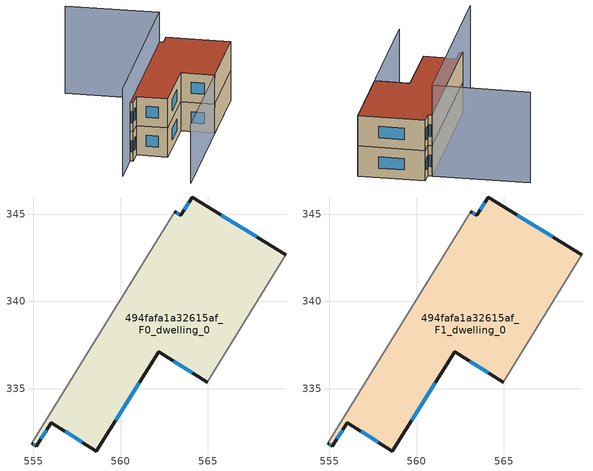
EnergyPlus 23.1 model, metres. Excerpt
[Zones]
494fafa1a32615af_F0_dwelling_0
 floor ground (EU_floor_Construction): 569.46,342.66 564.96,335.38 562.18,337.12 558.61,331.43 556.02,333.05 555.18,331.7 554.91,331.87 563.11,345.13 563.44,344.92 564.1,345.98 z0
 wall outside (EU_wall_Construction): 554.91,331.87 555.18,331.7 556.02,333.05 558.61,331.43 562.18,337.12 564.96,335.38 / 569.46,342.66 564.1,345.98 563.44,344.92 563.11,345.13 z0:3
 wall adiabatic (EU_wall_Construction): 563.11,345.13 554.91,331.87 / 564.96,335.38 569.46,342.66 z0:3
 window (EU_Window_Construction): 559.72,333.2 561.07,335.35 / 556.83,332.54 557.81,331.93 / 555.44,332.12 555.76,332.63 / 554.99,331.82 555.09,331.75 / 563.34,344.98 563.21,345.06 / 563.9,345.65 563.65,345.25 / 567.79,343.69 565.77,344.94 / 563.04,336.58 564.09,335.92 z0.93:2.07
494fafa1a32615af_F1_dwelling_0
 floor to 494fafa1a32615af_F0_dwelling_0 (EU_floor_Construction): 569.46,342.66 564.96,335.38 562.17,337.12 558.61,331.43 556.02,333.05 555.18,331.7 554.91,331.87 563.11,345.13 563.44,344.92 564.1,345.98 z3
 wall outside (EU_wall_Construction): 554.91,331.87 555.18,331.7 556.02,333.05 558.61,331.43 562.18,337.12 564.96,335.38 / 569.46,342.66 564.1,345.98 563.44,344.92 563.11,345.13 z3:6
 wall adiabatic (EU_wall_Construction): 563.11,345.13 554.91,331.87 / 564.96,335.38 569.46,342.66 z3:6
 window (EU_Window_Construction): 559.72,333.2 561.07,335.35 / 556.83,332.54 557.81,331.93 / 555.44,332.12 555.76,332.63 / 554.99,331.82 555.09,331.75 / 563.34,344.98 563.21,345.06 / 563.9,345.65 563.65,345.25 / 567.79,343.69 565.77,344.94 / 563.04,336.58 564.09,335.92 z3.93:5.07
 roof outside (EU_roof_Construction): 564.96,335.38 569.46,342.66 564.1,345.98 563.44,344.92 563.11,345.13 554.91,331.87 555.18,331.7 556.02,333.05 558.61,331.43 562.18,337.12 z6
shading: 555.36,349.97 563.13,345.17 / 563.13,345.17 552.82,328.49 z0:9; 558.26,324.53 569.46,342.66 z0:6
[Building]
EU S2 Campaign: North Axis=0; Terrain=City; Solar Distribution=FullExterior
[Site:Location]
Montreal-Trudeau.Intl.AP: Latitude=45.4667; Longitude=-73.75; Time Zone=-5; Elevation=36
[SizingPeriod:WeatherFileDays]
AnnualSizingPeriod: Begin Month=1; Begin Day of Month=1; End Month=12; End Day of Month=31; Day of Week for Start Day=Monday; Use Weather File Daylight Saving Period=No; Use Weather File Rain and Snow Indicators=No
[MATERIAL]
EU_InternalMass_Material: Roughness=MediumRough; Thickness=0.1; Conductivity=1; Density=1800; Specific Heat=900; Thermal Absorptance=0.9; Solar Absorptance=0.7; Visible Absorptance=0.7
[MATERIAL:NOMASS] Roughness=MediumRough; Thermal Absorptance=0.9; Solar Absorptance=0.7; Visible Absorptance=0.7
Name | Thermal Resistance
EU_wall_NoMass; EU_floor_NoMass | 1.36485
EU_roof_NoMass | 2.55992
[WINDOWMATERIAL:SIMPLEGLAZINGSYSTEM]
EU_Window_SimpleGlazing: UFactor=3.92339; Solar Heat Gain Coefficient=0.8; Visible Transmittance=0.8
[CONSTRUCTION]
EU_wall_Construction: EU_wall_NoMass
EU_roof_Construction: EU_roof_NoMass
EU_floor_Construction: EU_floor_NoMass
EU_Window_Construction: EU_Window_SimpleGlazing
EU_InternalMass_Construction: EU_InternalMass_Material
[ZONE] Type=1; Multiplier=1; Ceiling Height=autocalculate; Floor Area=autocalculate; Part of Total Floor Area=Yes
Name | Volume
494fafa1a32615af_F0_dwelling_0 | 240.439
494fafa1a32615af_F1_dwelling_0 | 240.442
[INTERNALMASS] Construction=EU_InternalMass_Construction; Surface Area=80.1468
Name | Zone or ZoneList
494fafa1a32615af_F0_dwelling_0_EU_InternalMass | 494fafa1a32615af_F0_dwelling_0
494fafa1a32615af_F1_dwelling_0_EU_InternalMass | 494fafa1a32615af_F1_dwelling_0
[OTHEREQUIPMENT] Fuel Type=Electricity; Design Level Calculation Method=Watts/Area; Power per Zone Floor Area=1; Fraction Latent=0; Fraction Radiant=0; Fraction Lost=0; Carbon Dioxide Generation Rate=0; EndUse Subcategory=EU_Step8_InternalGains
Name | Zone or ZoneList or Space or SpaceList | Schedule
EU_Step8_InternalGain_494fafa1a32615af_F0_dwelling_0_f000 | 494fafa1a32615af_F0_dwelling_0 | EU_Step8_GainSchedule_494fafa1a32615af_F0_dwelling_0_f000
EU_Step8_InternalGain_494fafa1a32615af_F1_dwelling_0_f000 | 494fafa1a32615af_F1_dwelling_0 | EU_Step8_GainSchedule_494fafa1a32615af_F1_dwelling_0_f000
[ZONEVENTILATION:DESIGNFLOWRATE] Schedule=EU_AlwaysOn; Design Flow Rate Calculation Method=AirChanges/Hour; Air Changes per Hour=0.860309; Ventilation Type=Natural; Fan Pressure Rise=0; Fan Total Efficiency=1; Constant Term Coefficient=1; Temperature Term Coefficient=0; Velocity Term Coefficient=0; Velocity Squared Term Coefficient=0; Minimum Indoor Temperature=-100; Maximum Indoor Temperature=100; Delta Temperature=-100; Minimum Outdoor Temperature=-100; Maximum Outdoor Temperature=100; Maximum Wind Speed=40
Name | Zone or ZoneList or Space or SpaceList
EU_ConstantAir_494fafa1a32615af_F0_dwelling_0 | 494fafa1a32615af_F0_dwelling_0
EU_ConstantAir_494fafa1a32615af_F1_dwelling_0 | 494fafa1a32615af_F1_dwelling_0
[HVACTEMPLATE:THERMOSTAT] Constant Heating Setpoint=20; Constant Cooling Setpoint=50
EU_HeatOnly_494fafa1a32615af_F0_dwelling_0; EU_HeatOnly_494fafa1a32615af_F1_dwelling_0
[HVACTEMPLATE:ZONE:IDEALLOADSAIRSYSTEM] System Availability Schedule=EU_AlwaysOn; Maximum Heating Supply Air Temperature=50; Minimum Cooling Supply Air Temperature=13; Maximum Heating Supply Air Humidity Ratio=0.0156; Minimum Cooling Supply Air Humidity Ratio=0.0077; Heating Limit=NoLimit; Cooling Limit=NoLimit; Heating Availability Schedule=EU_AlwaysOn; Cooling Availability Schedule=EU_CoolingOff; Dehumidification Control Type=ConstantSensibleHeatRatio; Cooling Sensible Heat Ratio=0.7; Dehumidification Setpoint=60; Humidification Control Type=None; Humidification Setpoint=30; Outdoor Air Method=None; Outdoor Air Flow Rate per Person=0.00944; Outdoor Air Flow Rate per Zone Floor Area=0; Outdoor Air Flow Rate per Zone=0; Demand Controlled Ventilation Type=None; Outdoor Air Economizer Type=NoEconomizer; Heat Recovery Type=None; Sensible Heat Recovery Effectiveness=0.7; Latent Heat Recovery Effectiveness=0.65
Name | Template Thermostat
494fafa1a32615af_F0_dwelling_0 | EU_HeatOnly_494fafa1a32615af_F0_dwelling_0
494fafa1a32615af_F1_dwelling_0 | EU_HeatOnly_494fafa1a32615af_F1_dwelling_0
[SIZING:ZONE] Zone Cooling Design Supply Air Temperature Input Method=SupplyAirTemperature; Zone Cooling Design Supply Air Temperature=13; Zone Heating Design Supply Air Temperature Input Method=SupplyAirTemperature; Zone Heating Design Supply Air Temperature=50; Zone Cooling Design Supply Air Humidity Ratio=0.008; Zone Heating Design Supply Air Humidity Ratio=0.008; Cooling Design Air Flow Method=DesignDay; Cooling Design Air Flow Rate=0; Cooling Minimum Air Flow per Zone Floor Area=0.000762; Cooling Minimum Air Flow=0; Cooling Minimum Air Flow Fraction=0.2; Heating Design Air Flow Method=DesignDay; Heating Design Air Flow Rate=0; Heating Maximum Air Flow per Zone Floor Area=0.002032; Heating Maximum Air Flow=0.141576; Heating Maximum Air Flow Fraction=0.3; Account for Dedicated Outdoor Air System=No; Dedicated Outdoor Air System Control Strategy=NeutralSupplyAir; Dedicated Outdoor Air Low Setpoint Temperature for Design=autosize; Dedicated Outdoor Air High Setpoint Temperature for Design=autosize; Zone Load Sizing Method=Sensible Load Only No Latent Load; Zone Latent Cooling Design Supply Air Humidity Ratio Input Method=HumidityRatioDifference; Zone Cooling Design Supply Air Humidity Ratio Difference=0.005; Zone Latent Heating Design Supply Air Humidity Ratio Input Method=HumidityRatioDifference; Zone Humidification Design Supply Air Humidity Ratio Difference=0.005
494fafa1a32615af_F0_dwelling_0; 494fafa1a32615af_F1_dwelling_0
[SCHEDULE:CONSTANT]
Name | Hourly Value
EU_AlwaysOn | 1
EU_CoolingOff | 0
[SCHEDULE:FILE] Column Number=1; Rows to Skip at Top=0; Number of Hours of Data=8760; Column Separator=Comma; Interpolate to Timestep=No; Minutes per Item=60; Adjust Schedule for Daylight Savings=Yes
Name | File
EU_Step8_GainSchedule_494fafa1a32615af_F0_dwelling_0_f000 | ../../schedules/494fafa1a32615af/494fafa1a32615af_F0_dwelling_0_f000_gain.csv
EU_Step8_GainSchedule_494fafa1a32615af_F1_dwelling_0_f000 | ../../schedules/494fafa1a32615af/494fafa1a32615af_F1_dwelling_0_f000_gain.csv
